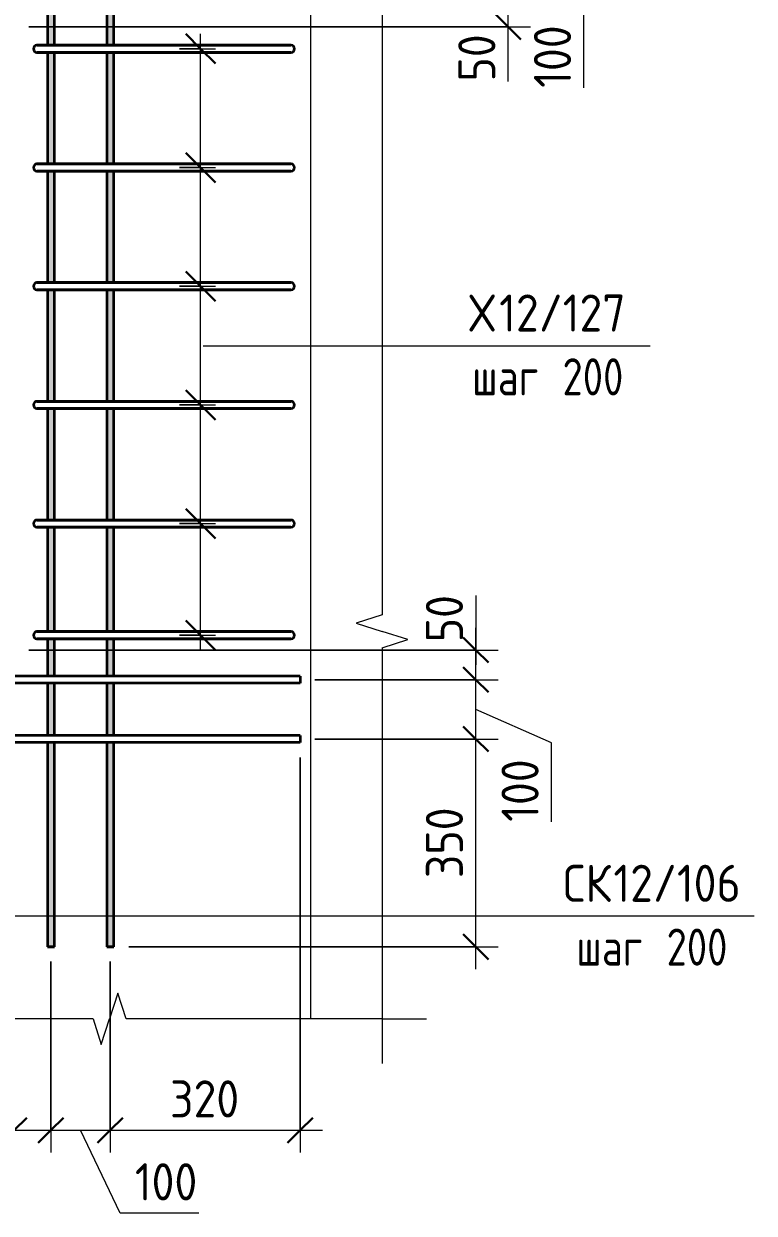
# Model space of a CAD drawing. Header units: millimetres. Extents: x -2461 to 50011, y -6221 to 38236.
# Drawn here: x 44341 to 45572, y 721 to 2725 of the extents above; entities that cross this region are included whole.
import ezdxf

# ---------------------------------------------------------------- set-up
doc = ezdxf.new("R2010")
doc.units = ezdxf.units.MM
for name, color, linetype, lineweight in [('AA_Dim', 7, 'Continuous', 9), ('AA_Dim-25', 7, 'Continuous', 9), ('AA_Oformlenie', 7, 'Continuous', 9), ('AA_Vinoska', 7, 'Continuous', 9), ('AF_Stena_Опалубка', 253, 'Continuous', 18), ('KR_Armatura_Tonkie', 7, 'Continuous', 20)]:
    doc.layers.add(name, color=color, linetype=linetype, lineweight=lineweight)
doc.styles.add('ISOCPEUR_10', font='isocpeur.ttf', dxfattribs={"width": 0.9, "height": 62.5})
doc.styles.add('ISOCPEUR_12', font='isocpeur.ttf', dxfattribs={"width": 0.8, "height": 62.5})
doc.dimstyles.new('00_Точн_3_знака__прозр__2', dxfattribs={"dimscale": 304.8, "dimtxt": 62.248823, "dimasz": 0.139436, "dimexe": 0.123031, "dimexo": 0.082021, "dimgap": 0.008202, "dimtad": 1, "dimdec": 3, "dimrnd": 0.001, "dimdsep": 46, "dimtxsty": 'ISOCPEUR_10', "dimblk1": 'OBLIQUE', "dimblk2": 'OBLIQUE', "dimsah": 1, "dimcen": 0.09, "dimdle": 0.123031, "dimazin": 0, "dimtfac": 1, "dimtdec": 4, "dimtix": 1, "dimtmove": 1, "dimatfit": 3, "dimfxl": 1, "dimtvp": 1, "dimtolj": 1, "dimtzin": 0, "dimlwd": 18, "dimlwe": 18, "dimarcsym": 2})
doc.dimstyles.new('00_Точн_3_знака__прозр__3', dxfattribs={"dimscale": 304.8, "dimtxt": 62.248823, "dimasz": 0.139436, "dimexe": 0.123031, "dimexo": 0.082021, "dimgap": 0.008202, "dimtad": 1, "dimdec": 3, "dimrnd": 0.001, "dimdsep": 46, "dimtxsty": 'ISOCPEUR_10', "dimblk1": 'OBLIQUE', "dimblk2": 'OBLIQUE', "dimsah": 1, "dimcen": 0.09, "dimdle": 0.123031, "dimazin": 0, "dimtfac": 1, "dimtdec": 4, "dimtix": 1, "dimtmove": 0, "dimatfit": 3, "dimfxl": 1, "dimtvp": 1, "dimtolj": 1, "dimtzin": 0, "dimlwd": 18, "dimlwe": 18, "dimarcsym": 2})
doc.dimstyles.new('05_Округл_5мм__прозр__2', dxfattribs={"dimscale": 304.8, "dimtxt": 62.248823, "dimasz": 0.139436, "dimexe": 0.123031, "dimexo": 0.082021, "dimgap": 0.008202, "dimtad": 1, "dimdec": 0, "dimrnd": 5, "dimdsep": 46, "dimtxsty": 'ISOCPEUR_10', "dimblk1": 'OBLIQUE', "dimblk2": 'OBLIQUE', "dimsah": 1, "dimcen": 0.09, "dimdle": 0.123031, "dimazin": 0, "dimtfac": 1, "dimtdec": 4, "dimtix": 1, "dimtmove": 1, "dimatfit": 3, "dimfxl": 1, "dimtvp": 1, "dimtolj": 1, "dimtzin": 0, "dimlwd": 18, "dimlwe": 18, "dimarcsym": 2})
doc.dimstyles.new('05_Округл_5мм__прозр__3', dxfattribs={"dimscale": 304.8, "dimtxt": 62.248823, "dimasz": 0.139436, "dimexe": 0.123031, "dimexo": 0.082021, "dimgap": 0.008202, "dimtad": 1, "dimdec": 0, "dimrnd": 5, "dimdsep": 46, "dimtxsty": 'ISOCPEUR_10', "dimblk1": 'OBLIQUE', "dimblk2": 'OBLIQUE', "dimsah": 1, "dimcen": 0.09, "dimdle": 0.123031, "dimazin": 0, "dimtfac": 1, "dimtdec": 4, "dimtix": 1, "dimtmove": 0, "dimatfit": 3, "dimfxl": 1, "dimtvp": 1, "dimtolj": 1, "dimtzin": 0, "dimlwd": 18, "dimlwe": 18, "dimarcsym": 2})
doc.dimstyles.new('10_Раскладка_арматуры_с_засечками', dxfattribs={"dimscale": 304.8, "dimtxt": 0.18, "dimasz": 0.164042, "dimexe": 0.082021, "dimexo": 0, "dimgap": 0, "dimtad": 1, "dimdec": 3, "dimrnd": 0.001, "dimdsep": 46, "dimtxsty": 'ISOCPEUR_10', "dimblk1": 'OBLIQUE', "dimblk2": 'OBLIQUE', "dimsah": 1, "dimcen": 0.09, "dimdle": 0.082021, "dimazin": 0, "dimtfac": 1, "dimtdec": 4, "dimtix": 1, "dimtmove": 0, "dimatfit": 3, "dimfxl": 1, "dimtvp": 1, "dimtolj": 1, "dimtzin": 0, "dimlwd": 18, "dimlwe": 18, "dimarcsym": 2})

# ---------------------------------------------------------------- blocks, each defined once
blk = doc.blocks.new('350_Стержень верт с удлинением концов _НесАрм_РабПлоск_ - 350_Стержень верт с удлинением концов _НесАрм_РабПлоск_-4140946-Схема обрамления отверстия 500х1050 _h_')
at = {"layer": 'KR_Armatura_Tonkie', "lineweight": 35}
for p, q in [((-2284.8, 2764), (-2284.8, 2689)), ((-2272.8, 2689), (-2272.8, 2764)), ((-2284.8, 2677), (-2284.8, 2489)), ((-2272.8, 2489), (-2272.8, 2677)), ((-2284.8, 2477), (-2284.8, 2289)), ((-2272.8, 2289), (-2272.8, 2477)), ((-2284.8, 2277), (-2284.8, 2089)), ((-2272.8, 2089), (-2272.8, 2277)), ((-2284.8, 2077), (-2284.8, 1889)), ((-2272.8, 1889), (-2272.8, 2077)), ((-2284.8, 1877), (-2284.8, 1701)), ((-2272.8, 1701), (-2272.8, 1877)), ((-2284.8, 1689), (-2284.8, 1626.1)), ((-2272.8, 1626.1), (-2272.8, 1689)), ((-2284.8, 1614), (-2284.8, 1526)), ((-2272.8, 1526), (-2272.8, 1614)), ((-2284.8, 1514), (-2284.8, 1170)), ((-2272.8, 1170), (-2272.8, 1514)), ((-2273, 1170), (-2284.6, 1170)), ((-2284.6, 1170), (-2273, 1170))]:
    blk.add_line(p, q, dxfattribs=at)
blk = doc.blocks.new('350_Стержень верт с удлинением концов _НесАрм_РабПлоск_ - 350_Стержень верт с удлинением концов _НесАрм_РабПлоск_-V20-Схема обрамления отверстия 500х1050 _h_')
at = {"layer": 'KR_Armatura_Tonkie', "lineweight": 35}
h = blk.add_hatch(color=256, dxfattribs=at)
h.paths.add_polyline_path([(-2278.8, 1170), (-2272.8, 1170), (-2273, 1514), (-2284.8, 1514), (-2284.6, 1170), (-2280.4, 1170)])
h.paths.add_polyline_path([(-2283.2, 1526), (-2272.8, 1526), (-2273, 1614), (-2284.8, 1614), (-2284.6, 1526), (-2284, 1526)])
h.paths.add_polyline_path([(-2283.1, 1626), (-2272.8, 1626.1), (-2273, 1689), (-2284.8, 1689), (-2284.6, 1626), (-2283.2, 1626)])
h.paths.add_polyline_path([(-2273.2, 1701), (-2272.8, 1701), (-2273, 1877), (-2284.8, 1877), (-2284.6, 1701), (-2273.6, 1701)])
h.paths.add_polyline_path([(-2272.9, 1889), (-2272.8, 1889), (-2273, 2077), (-2284.8, 2077), (-2284.6, 1889), (-2273, 1889)])
h.paths.add_polyline_path([(-2273.3, 2089), (-2272.8, 2089), (-2273, 2277), (-2284.8, 2277), (-2284.6, 2089), (-2273.6, 2089)])
h.paths.add_polyline_path([(-2273.3, 2289), (-2272.8, 2289), (-2273, 2477), (-2284.8, 2477), (-2284.6, 2289), (-2273.6, 2289)])
h.paths.add_polyline_path([(-2275.8, 2489), (-2272.8, 2489), (-2273, 2677), (-2284.8, 2677), (-2284.6, 2489), (-2276.6, 2489)])
h.paths.add_polyline_path([(-2275.8, 2689), (-2272.8, 2689), (-2273, 2764), (-2284.8, 2764), (-2284.6, 2689), (-2276.8, 2689)])
h.paths.add_polyline_path([(-2283.1, 2776), (-2272.8, 2776), (-2273, 2864), (-2284.8, 2864), (-2284.6, 2776), (-2283.7, 2776)])
h.paths.add_polyline_path([(-2278.8, 2876), (-2272.8, 2876), (-2273, 3540), (-2284.8, 3540), (-2284.6, 2876), (-2279.9, 2876)])
for p, q in [((-2284.8, 2764), (-2284.8, 2689)), ((-2272.8, 2689), (-2272.8, 2764)), ((-2284.8, 2677), (-2284.8, 2489)), ((-2272.8, 2489), (-2272.8, 2677)), ((-2284.8, 2477), (-2284.8, 2289)), ((-2272.8, 2289), (-2272.8, 2477)), ((-2284.8, 2277), (-2284.8, 2089)), ((-2272.8, 2089), (-2272.8, 2277)), ((-2284.8, 2077), (-2284.8, 1889)), ((-2272.8, 1889), (-2272.8, 2077)), ((-2284.8, 1877), (-2284.8, 1701)), ((-2272.8, 1701), (-2272.8, 1877)), ((-2284.8, 1689), (-2284.8, 1626.1)), ((-2272.8, 1626.1), (-2272.8, 1689)), ((-2284.8, 1614), (-2284.8, 1526)), ((-2272.8, 1526), (-2272.8, 1614)), ((-2284.8, 1514), (-2284.8, 1170)), ((-2272.8, 1170), (-2272.8, 1514)), ((-2272.8, 1170), (-2284.8, 1170)), ((-2284.6, 1170), (-2273, 1170))]:
    blk.add_line(p, q, dxfattribs=at)
blk = doc.blocks.new('350_Стержень верт с удлинением концов _НесАрм_РабПлоск_ - 350_Стержень верт с удлинением концов _НесАрм_РабПлоск_-V21-Схема обрамления отверстия 500х1050 _h_')
at = {"layer": 'KR_Armatura_Tonkie', "lineweight": 35}
h = blk.add_hatch(color=256, dxfattribs=at)
h.paths.add_polyline_path([(-2178.8, 1170), (-2172.8, 1170), (-2173, 1514), (-2184.8, 1514), (-2184.6, 1170), (-2180.4, 1170)])
h.paths.add_polyline_path([(-2183.2, 1526), (-2172.8, 1526), (-2173, 1614), (-2184.8, 1614), (-2184.6, 1526), (-2184, 1526)])
h.paths.add_polyline_path([(-2183.2, 1626), (-2172.8, 1626.1), (-2173, 1689), (-2184.8, 1689), (-2184.6, 1626), (-2184, 1626)])
h.paths.add_polyline_path([(-2183.3, 1701), (-2172.8, 1701), (-2173, 1877), (-2184.8, 1877), (-2184.6, 1701), (-2184, 1701)])
h.paths.add_polyline_path([(-2183.1, 1889), (-2172.8, 1889), (-2173, 2077), (-2184.8, 2077), (-2184.6, 1889), (-2183.4, 1889)])
h.paths.add_polyline_path([(-2181.8, 2089), (-2172.8, 2089), (-2173, 2277), (-2184.8, 2277), (-2184.6, 2089), (-2182.3, 2089)])
h.paths.add_polyline_path([(-2178.8, 2289), (-2172.8, 2289), (-2173, 2477), (-2184.8, 2477), (-2184.6, 2289), (-2179.6, 2289)])
h.paths.add_polyline_path([(-2183.6, 2489), (-2172.8, 2489), (-2173, 2677), (-2184.8, 2677), (-2184.6, 2489), (-2184, 2489)])
h.paths.add_polyline_path([(-2183.7, 2689), (-2172.8, 2689), (-2173, 2764), (-2184.8, 2764), (-2184.6, 2689), (-2184, 2689)])
h.paths.add_polyline_path([(-2183.7, 2776), (-2172.8, 2776), (-2173, 2864), (-2184.8, 2864), (-2184.6, 2776), (-2184, 2776)])
h.paths.add_polyline_path([(-2178.8, 2876), (-2172.8, 2876), (-2173, 3540), (-2184.8, 3540), (-2184.6, 2876), (-2179.9, 2876)])
for p, q in [((-2184.8, 2764), (-2184.8, 2689)), ((-2172.8, 2689), (-2172.8, 2764)), ((-2184.8, 2677), (-2184.8, 2489)), ((-2172.8, 2489), (-2172.8, 2677)), ((-2184.8, 2477), (-2184.8, 2289)), ((-2172.8, 2289), (-2172.8, 2477)), ((-2184.8, 2277), (-2184.8, 2089)), ((-2172.8, 2089), (-2172.8, 2277)), ((-2184.8, 2077), (-2184.8, 1889)), ((-2172.8, 1889), (-2172.8, 2077)), ((-2184.8, 1877), (-2184.8, 1701)), ((-2172.8, 1701), (-2172.8, 1877)), ((-2184.8, 1689), (-2184.8, 1626.1)), ((-2172.8, 1626.1), (-2172.8, 1689)), ((-2184.8, 1614), (-2184.8, 1526)), ((-2172.8, 1526), (-2172.8, 1614)), ((-2184.8, 1514), (-2184.8, 1170)), ((-2172.8, 1170), (-2172.8, 1514)), ((-2172.8, 1170), (-2184.8, 1170)), ((-2184.6, 1170), (-2173, 1170))]:
    blk.add_line(p, q, dxfattribs=at)
blk = doc.blocks.new('011_Прямоугольник обрыва _ЭлУзла_ - 011_Прямоугольник обрыва _ЭлУзла_-4141986-Схема обрамления отверстия 500х1050 _h_')
at = {"layer": 'AA_Oformlenie'}
for p, q in [((-1720.8, 2979.6), (-1720.8, 1729.4)), ((-1720.8, 1673.8), (-1720.8, 1048.4)), ((-2207.7, 1048.4), (-3070.9, 1048.4)), ((-1720.8, 1048.4), (-2152.1, 1048.4))]:
    blk.add_line(p, q, dxfattribs=at)
blk = doc.blocks.new('042_М_Арматуры - Диам длина поз _ Комментарий-3662934-Схема обрамления отверстия 500х1050 _h_')
at = {"layer": 'AA_Vinoska'}
blk.add_line((-1443.5, 1221.9), (-1093.5, 1221.9), dxfattribs=at)
blk = doc.blocks.new('DIMBLOCK128-Схема обрамления отверстия 500х1050 _h_')
at = {"layer": 'AA_Dim-25', "lineweight": 30}
for p, q in [((45102.5, 1520), (45081.2, 1541.3)), ((45102.5, 1520), (45123.7, 1498.8)), ((45102.5, 1170), (45081.2, 1191.2)), ((45102.5, 1170), (45123.7, 1148.8))]:
    blk.add_line(p, q, dxfattribs=at)
at = {"layer": 'AA_Dim-25', "lineweight": 18}
for p, q in [((44831.4, 1520), (45140, 1520)), ((45102.5, 1520), (44831.4, 1520)), ((45102.5, 1132.5), (45102.5, 1520)), ((44517.4, 1170), (45140, 1170)), ((45102.5, 1170), (44517.4, 1170))]:
    blk.add_line(p, q, dxfattribs=at)
at = {"layer": 'AA_Dim-25', "color": 0, "lineweight": 18, "insert": (45018.3, 1285.7), "char_height": 62.5, "width": 142.215, "attachment_point": 1, "rotation": 90, "line_spacing_factor": 1.149209, "style": 'ISOCPEUR_10'}
blk.add_mtext('350', dxfattribs=at)
blk = doc.blocks.new('_Oblique')
at = {"color": 0, "linetype": 'ByBlock', "lineweight": -2}
blk.add_line((-0.5, -0.5), (0.5, 0.5), dxfattribs=at)
blk = doc.blocks.new('DIMBLOCK129-Схема обрамления отверстия 500х1050 _h_')
at = {"layer": 'AA_Dim-25', "lineweight": 30}
for p, q in [((45102.5, 1620), (45081.2, 1641.3)), ((45102.5, 1620), (45123.7, 1598.8)), ((45102.5, 1520), (45081.2, 1541.3)), ((45102.5, 1520), (45123.7, 1498.8))]:
    blk.add_line(p, q, dxfattribs=at)
at = {"layer": 'AA_Dim-25', "lineweight": 18}
for p, q in [((44831.4, 1620), (45140, 1620)), ((45102.5, 1620), (44831.4, 1620)), ((45102.5, 1520), (45102.5, 1620)), ((45230, 1513.4), (45102.5, 1570)), ((44831.4, 1520), (45140, 1520)), ((45102.5, 1520), (44831.4, 1520)), ((45230, 1380.6), (45230, 1513.4))]:
    blk.add_line(p, q, dxfattribs=at)
at = {"layer": 'AA_Dim-25', "color": 0, "lineweight": 18, "insert": (45145.8, 1380.6), "char_height": 62.5, "width": 129.286, "attachment_point": 1, "rotation": 90, "line_spacing_factor": 1.149209, "style": 'ISOCPEUR_10'}
blk.add_mtext('100', dxfattribs=at)
blk = doc.blocks.new('DIMBLOCK130-Схема обрамления отверстия 500х1050 _h_')
at = {"layer": 'AA_Dim-25', "lineweight": 18}
for p, q in [((45102.5, 1762.1), (45102.5, 1658.1)), ((45102.5, 1620), (45102.5, 1707.5)), ((44349.4, 1670), (45140, 1670)), ((45102.5, 1670), (44349.4, 1670)), ((45102.5, 1658.1), (45102.5, 1645)), ((44831.4, 1620), (45140, 1620)), ((45102.5, 1620), (44831.4, 1620))]:
    blk.add_line(p, q, dxfattribs=at)
at = {"layer": 'AA_Dim-25', "lineweight": 30}
for p, q in [((45102.5, 1670), (45081.2, 1691.2)), ((45102.5, 1670), (45123.7, 1648.8)), ((45102.5, 1620), (45081.2, 1641.3)), ((45102.5, 1620), (45123.7, 1598.8))]:
    blk.add_line(p, q, dxfattribs=at)
at = {"layer": 'AA_Dim-25', "color": 0, "lineweight": 18, "insert": (45018.3, 1683.1), "char_height": 62.5, "width": 94.81, "attachment_point": 1, "rotation": 90, "line_spacing_factor": 1.149209, "style": 'ISOCPEUR_10'}
blk.add_mtext('50', dxfattribs=at)
blk = doc.blocks.new('DIMBLOCK131-Схема обрамления отверстия 500х1050 _h_')
at = {"layer": 'AA_Dim-25', "lineweight": 30}
for p, q in [((45157, 2770), (45135.8, 2791.3)), ((45157, 2770), (45178.3, 2748.8)), ((45157, 2720), (45135.8, 2741.3)), ((45157, 2720), (45178.3, 2698.8))]:
    blk.add_line(p, q, dxfattribs=at)
at = {"layer": 'AA_Dim-25', "lineweight": 18}
for p, q in [((44831.4, 2770), (45194.5, 2770)), ((45157, 2770), (44831.4, 2770)), ((45157, 2682.5), (45157, 2770)), ((45157, 2731.9), (45157, 2745)), ((45157, 2627.9), (45157, 2731.9)), ((44349.4, 2720), (45194.5, 2720)), ((45157, 2720), (44349.4, 2720))]:
    blk.add_line(p, q, dxfattribs=at)
at = {"layer": 'AA_Dim-25', "color": 0, "lineweight": 18, "insert": (45072.9, 2627.9), "char_height": 62.5, "width": 94.81, "attachment_point": 1, "rotation": 90, "line_spacing_factor": 1.149209, "style": 'ISOCPEUR_10'}
blk.add_mtext('50', dxfattribs=at)
blk = doc.blocks.new('DIMBLOCK132-Схема обрамления отверстия 500х1050 _h_')
at = {"layer": 'AA_Dim-25', "lineweight": 30}
for p, q in [((45157, 2870), (45135.8, 2891.3)), ((45157, 2870), (45178.3, 2848.8)), ((45157, 2770), (45135.8, 2791.3)), ((45157, 2770), (45178.3, 2748.8))]:
    blk.add_line(p, q, dxfattribs=at)
at = {"layer": 'AA_Dim-25', "lineweight": 18}
for p, q in [((44831.4, 2870), (45194.5, 2870)), ((45157, 2870), (44831.4, 2870)), ((45157, 2770), (45157, 2870)), ((45284.5, 2750), (45157, 2820)), ((44831.4, 2770), (45194.5, 2770)), ((45157, 2770), (44831.4, 2770)), ((45284.5, 2617.3), (45284.5, 2750))]:
    blk.add_line(p, q, dxfattribs=at)
at = {"layer": 'AA_Dim-25', "color": 0, "lineweight": 18, "insert": (45200.4, 2617.3), "char_height": 62.5, "width": 129.286, "attachment_point": 1, "rotation": 90, "line_spacing_factor": 1.149209, "style": 'ISOCPEUR_10'}
blk.add_mtext('100', dxfattribs=at)
blk = doc.blocks.new('DIMBLOCK139-Схема обрамления отверстия 500х1050 _h_')
at = {"layer": 'AA_Dim-25', "lineweight": 18}
for p, q in [((44324.4, 1645), (44324.4, 823.3)), ((44324.4, 860.8), (44324.4, 1645)), ((44386.4, 1145), (44386.4, 823.3)), ((44386.4, 860.8), (44386.4, 1145)), ((44232.3, 860.8), (44336.3, 860.8)), ((44286.9, 860.8), (44386.4, 860.8)), ((44336.3, 860.8), (44355.4, 860.8))]:
    blk.add_line(p, q, dxfattribs=at)
at = {"layer": 'AA_Dim-25', "lineweight": 30}
for p, q in [((44324.4, 860.8), (44345.6, 882)), ((44386.4, 860.8), (44407.6, 882)), ((44324.4, 860.8), (44303.1, 839.5)), ((44386.4, 860.8), (44365.1, 839.5))]:
    blk.add_line(p, q, dxfattribs=at)
at = {"layer": 'AA_Dim-25', "color": 0, "lineweight": 18, "insert": (44232.3, 944.9), "char_height": 62.5, "width": 94.81, "attachment_point": 1, "line_spacing_factor": 1.149209, "style": 'ISOCPEUR_10'}
blk.add_mtext('60', dxfattribs=at)
blk = doc.blocks.new('DIMBLOCK140-Схема обрамления отверстия 500х1050 _h_')
at = {"layer": 'AA_Dim-25', "lineweight": 18}
for p, q in [((44386.4, 1145), (44386.4, 823.3)), ((44386.4, 860.8), (44386.4, 1145)), ((44486.4, 1145), (44486.4, 823.3)), ((44486.4, 860.8), (44486.4, 1145)), ((44386.4, 860.8), (44486.4, 860.8)), ((44502.8, 721.1), (44436.4, 860.8)), ((44635.6, 721.1), (44502.8, 721.1))]:
    blk.add_line(p, q, dxfattribs=at)
at = {"layer": 'AA_Dim-25', "lineweight": 30}
for p, q in [((44386.4, 860.8), (44407.6, 882)), ((44486.4, 860.8), (44507.6, 882)), ((44386.4, 860.8), (44365.1, 839.5)), ((44486.4, 860.8), (44465.1, 839.5))]:
    blk.add_line(p, q, dxfattribs=at)
at = {"layer": 'AA_Dim-25', "color": 0, "lineweight": 18, "insert": (44527.8, 805.2), "char_height": 62.5, "width": 129.286, "attachment_point": 1, "line_spacing_factor": 1.149209, "style": 'ISOCPEUR_10'}
blk.add_mtext('100', dxfattribs=at)
blk = doc.blocks.new('DIMBLOCK141-Схема обрамления отверстия 500х1050 _h_')
at = {"layer": 'AA_Dim-25', "lineweight": 18}
for p, q in [((44806.4, 1489), (44806.4, 823.3)), ((44806.4, 860.8), (44806.4, 1489)), ((44486.4, 1145), (44486.4, 823.3)), ((44486.4, 860.8), (44486.4, 1145)), ((44486.4, 860.8), (44843.9, 860.8))]:
    blk.add_line(p, q, dxfattribs=at)
at = {"layer": 'AA_Dim-25', "lineweight": 30}
for p, q in [((44486.4, 860.8), (44507.6, 882)), ((44806.4, 860.8), (44827.6, 882)), ((44486.4, 860.8), (44465.1, 839.5)), ((44806.4, 860.8), (44785.1, 839.5))]:
    blk.add_line(p, q, dxfattribs=at)
at = {"layer": 'AA_Dim-25', "color": 0, "lineweight": 18, "insert": (44587.1, 944.9), "char_height": 62.5, "width": 142.215, "attachment_point": 1, "line_spacing_factor": 1.149209, "style": 'ISOCPEUR_10'}
blk.add_mtext('320', dxfattribs=at)
blk = doc.blocks.new('DIMBLOCK142-Схема обрамления отверстия 500х1050 _h_')
at = {"layer": 'AA_Dim-25', "lineweight": 30}
for p, q in [((44638.5, 1883), (44613.5, 1908)), ((44638.5, 1883), (44663.5, 1858)), ((44638.5, 1695), (44613.5, 1720)), ((44638.5, 1695), (44663.5, 1670))]:
    blk.add_line(p, q, dxfattribs=at)
at = {"layer": 'AA_Dim-25', "lineweight": 18}
for p, q in [((44603.2, 1883), (44663.5, 1883)), ((44638.5, 1883), (44603.2, 1883)), ((44638.5, 1670), (44638.5, 1883)), ((44603.2, 1695), (44663.5, 1695)), ((44638.5, 1695), (44603.2, 1695))]:
    blk.add_line(p, q, dxfattribs=at)
blk = doc.blocks.new('DIMBLOCK143-Схема обрамления отверстия 500х1050 _h_')
at = {"layer": 'AA_Dim-25', "lineweight": 30}
for p, q in [((44638.5, 2083), (44613.5, 2108)), ((44638.5, 2083), (44663.5, 2058)), ((44638.5, 1883), (44613.5, 1908)), ((44638.5, 1883), (44663.5, 1858))]:
    blk.add_line(p, q, dxfattribs=at)
at = {"layer": 'AA_Dim-25', "lineweight": 18}
for p, q in [((44603.2, 2083), (44663.5, 2083)), ((44638.5, 2083), (44603.2, 2083)), ((44638.5, 1883), (44638.5, 2083)), ((44603.2, 1883), (44663.5, 1883)), ((44638.5, 1883), (44603.2, 1883))]:
    blk.add_line(p, q, dxfattribs=at)
blk = doc.blocks.new('DIMBLOCK144-Схема обрамления отверстия 500х1050 _h_')
at = {"layer": 'AA_Dim-25', "lineweight": 30}
for p, q in [((44638.5, 2283), (44613.5, 2308)), ((44638.5, 2283), (44663.5, 2258)), ((44638.5, 2083), (44613.5, 2108)), ((44638.5, 2083), (44663.5, 2058))]:
    blk.add_line(p, q, dxfattribs=at)
at = {"layer": 'AA_Dim-25', "lineweight": 18}
for p, q in [((44603.2, 2283), (44663.5, 2283)), ((44638.5, 2283), (44603.2, 2283)), ((44638.5, 2083), (44638.5, 2283)), ((44603.2, 2083), (44663.5, 2083)), ((44638.5, 2083), (44603.2, 2083))]:
    blk.add_line(p, q, dxfattribs=at)
blk = doc.blocks.new('DIMBLOCK145-Схема обрамления отверстия 500х1050 _h_')
at = {"layer": 'AA_Dim-25', "lineweight": 30}
for p, q in [((44638.5, 2483), (44613.5, 2508)), ((44638.5, 2483), (44663.5, 2458)), ((44638.5, 2283), (44613.5, 2308)), ((44638.5, 2283), (44663.5, 2258))]:
    blk.add_line(p, q, dxfattribs=at)
at = {"layer": 'AA_Dim-25', "lineweight": 18}
for p, q in [((44603.2, 2483), (44663.5, 2483)), ((44638.5, 2483), (44603.2, 2483)), ((44638.5, 2283), (44638.5, 2483)), ((44603.2, 2283), (44663.5, 2283)), ((44638.5, 2283), (44603.2, 2283))]:
    blk.add_line(p, q, dxfattribs=at)
blk = doc.blocks.new('DIMBLOCK146-Схема обрамления отверстия 500х1050 _h_')
at = {"layer": 'AA_Dim-25', "lineweight": 30}
for p, q in [((44638.5, 2683), (44613.5, 2708)), ((44638.5, 2683), (44663.5, 2658)), ((44638.5, 2483), (44613.5, 2508)), ((44638.5, 2483), (44663.5, 2458))]:
    blk.add_line(p, q, dxfattribs=at)
at = {"layer": 'AA_Dim-25', "lineweight": 18}
for p, q in [((44638.5, 2483), (44638.5, 2708)), ((44603.2, 2683), (44663.5, 2683)), ((44638.5, 2683), (44603.2, 2683)), ((44603.2, 2483), (44663.5, 2483)), ((44638.5, 2483), (44603.2, 2483))]:
    blk.add_line(p, q, dxfattribs=at)

msp = doc.modelspace()

# ---------------------------------------------------------------- linework, layer by layer
at = {"layer": 'AA_Vinoska'}
for p, q in [((44642.7113, 2182.7202), (45046.1847, 2182.7202)), ((44944.3537, 1729.4362), (44901.0286, 1715.359)), ((44901.0286, 1715.359), (44944.3537, 1701.2818)), ((44987.655, 1687.5318), (44944.3537, 1701.2818)), ((44944.3537, 1673.7818), (44987.655, 1687.5318)), ((44280.4864, 1221.861), (45221.6282, 1221.861)), ((44499.0048, 1091.7009), (44484.9276, 1048.3758)), ((44513.0819, 1048.3758), (44499.0048, 1091.7009)), ((44457.4276, 1048.3758), (44471.1776, 1005.0745)), ((44471.1776, 1005.0745), (44484.9276, 1048.3758)), ((44944.3537, 1048.3758), (45019.3537, 1048.3758)), ((44944.3537, 1048.3758), (44944.3537, 973.3758))]:
    msp.add_line(p, q, dxfattribs=at)
at = {"layer": 'AF_Stena_Опалубка', "lineweight": 20}
msp.add_line((44824.3537, 1048.3758), (44824.3537, 2920), dxfattribs=at)
at = {"layer": 'KR_Armatura_Tonkie', "lineweight": 35}
for p, q in [((44398.8937, 2689), (44362.8937, 2689)), ((44362.8937, 2689), (44398.8937, 2689)), ((44754.8937, 2689), (44398.8937, 2689)), ((44398.8937, 2689), (44754.8937, 2689)), ((44692.2723, 2689), (44729.4379, 2689)), ((44729.4379, 2689), (44790.8937, 2689)), ((44780.3496, 2689), (44743.184, 2689)), ((44790.8937, 2689), (44754.8937, 2689)), ((44754.8937, 2689), (44780.3496, 2689)), ((44780.3496, 2689), (44780.3496, 2689)), ((44398.8937, 2677), (44362.8937, 2677)), ((44362.8937, 2677), (44398.8937, 2677)), ((44754.8937, 2677), (44398.8937, 2677)), ((44398.8937, 2677), (44754.8937, 2677)), ((44692.2723, 2677), (44729.4379, 2677)), ((44729.4379, 2677), (44790.8937, 2677)), ((44780.3496, 2677), (44743.184, 2677)), ((44790.8937, 2677), (44754.8937, 2677)), ((44754.8937, 2677), (44790.8937, 2677)), ((44790.8937, 2677), (44780.3496, 2677)), ((44398.8937, 2489), (44362.8937, 2489)), ((44362.8937, 2489), (44398.8937, 2489)), ((44754.8937, 2489), (44398.8937, 2489)), ((44398.8937, 2489), (44754.8937, 2489)), ((44692.2723, 2489), (44729.4379, 2489)), ((44729.4379, 2489), (44790.8937, 2489)), ((44780.3496, 2489), (44743.184, 2489)), ((44790.8937, 2489), (44754.8937, 2489)), ((44754.8937, 2489), (44780.3496, 2489)), ((44780.3496, 2489), (44780.3496, 2489)), ((44398.8937, 2477), (44362.8937, 2477)), ((44362.8937, 2477), (44398.8937, 2477)), ((44754.8937, 2477), (44398.8937, 2477)), ((44398.8937, 2477), (44754.8937, 2477)), ((44692.2723, 2477), (44729.4379, 2477)), ((44729.4379, 2477), (44790.8937, 2477)), ((44780.3496, 2477), (44743.184, 2477)), ((44790.8937, 2477), (44754.8937, 2477)), ((44754.8937, 2477), (44790.8937, 2477)), ((44790.8937, 2477), (44780.3496, 2477)), ((44398.8937, 2289), (44362.8937, 2289)), ((44362.8937, 2289), (44398.8937, 2289)), ((44754.8937, 2289), (44398.8937, 2289)), ((44398.8937, 2289), (44754.8937, 2289)), ((44692.2723, 2289), (44729.4379, 2289)), ((44729.4379, 2289), (44790.8937, 2289)), ((44780.3496, 2289), (44743.184, 2289)), ((44790.8937, 2289), (44754.8937, 2289)), ((44754.8937, 2289), (44780.3496, 2289)), ((44780.3496, 2289), (44780.3496, 2289)), ((44398.8937, 2277), (44362.8937, 2277)), ((44362.8937, 2277), (44398.8937, 2277)), ((44754.8937, 2277), (44398.8937, 2277)), ((44398.8937, 2277), (44754.8937, 2277)), ((44692.2723, 2277), (44729.4379, 2277)), ((44729.4379, 2277), (44790.8937, 2277)), ((44780.3496, 2277), (44743.184, 2277)), ((44790.8937, 2277), (44754.8937, 2277)), ((44754.8937, 2277), (44790.8937, 2277)), ((44790.8937, 2277), (44780.3496, 2277)), ((44398.8937, 2089), (44362.8937, 2089)), ((44362.8937, 2089), (44398.8937, 2089)), ((44754.8937, 2089), (44398.8937, 2089)), ((44398.8937, 2089), (44754.8937, 2089)), ((44692.2723, 2089), (44729.4379, 2089)), ((44729.4379, 2089), (44790.8937, 2089)), ((44780.3496, 2089), (44743.184, 2089)), ((44790.8937, 2089), (44754.8937, 2089)), ((44754.8937, 2089), (44780.3496, 2089)), ((44780.3496, 2089), (44780.3496, 2089)), ((44398.8937, 2077), (44362.8937, 2077)), ((44362.8937, 2077), (44398.8937, 2077)), ((44754.8937, 2077), (44398.8937, 2077)), ((44398.8937, 2077), (44754.8937, 2077)), ((44692.2723, 2077), (44729.4379, 2077)), ((44729.4379, 2077), (44790.8937, 2077)), ((44780.3496, 2077), (44743.184, 2077)), ((44790.8937, 2077), (44754.8937, 2077)), ((44754.8937, 2077), (44790.8937, 2077)), ((44790.8937, 2077), (44780.3496, 2077)), ((44398.8937, 1889), (44362.8937, 1889)), ((44362.8937, 1889), (44398.8937, 1889)), ((44754.8937, 1889), (44398.8937, 1889)), ((44398.8937, 1889), (44754.8937, 1889)), ((44692.2723, 1889), (44729.4379, 1889)), ((44729.4379, 1889), (44790.8937, 1889)), ((44780.3496, 1889), (44743.184, 1889)), ((44790.8937, 1889), (44754.8937, 1889)), ((44754.8937, 1889), (44780.3496, 1889)), ((44780.3496, 1889), (44780.3496, 1889)), ((44398.8937, 1877), (44362.8937, 1877)), ((44362.8937, 1877), (44398.8937, 1877)), ((44754.8937, 1877), (44398.8937, 1877)), ((44398.8937, 1877), (44754.8937, 1877)), ((44692.2723, 1877), (44729.4379, 1877)), ((44729.4379, 1877), (44790.8937, 1877)), ((44780.3496, 1877), (44743.184, 1877)), ((44790.8937, 1877), (44754.8937, 1877)), ((44754.8937, 1877), (44790.8937, 1877)), ((44790.8937, 1877), (44780.3496, 1877)), ((44398.8937, 1701), (44362.8937, 1701)), ((44362.8937, 1701), (44398.8937, 1701)), ((44398.8937, 1689), (44362.8937, 1689)), ((44362.8937, 1689), (44398.8937, 1689)), ((44754.8937, 1701), (44398.8937, 1701)), ((44398.8937, 1701), (44754.8937, 1701)), ((44754.8937, 1689), (44398.8937, 1689)), ((44398.8937, 1689), (44754.8937, 1689)), ((44692.2723, 1701), (44729.4379, 1701)), ((44692.2723, 1689), (44729.4379, 1689)), ((44729.4379, 1701), (44790.8937, 1701)), ((44729.4379, 1689), (44790.8937, 1689)), ((44780.3496, 1701), (44743.184, 1701)), ((44780.3496, 1689), (44743.184, 1689)), ((44790.8937, 1701), (44754.8937, 1701)), ((44754.8937, 1701), (44780.3496, 1701)), ((44790.8937, 1689), (44754.8937, 1689)), ((44754.8937, 1689), (44790.8937, 1689)), ((44780.3496, 1701), (44780.3496, 1701)), ((44790.8937, 1689), (44780.3496, 1689)), ((44806.3537, 1626), (43285.8537, 1626)), ((44806.3537, 1626), (43285.8537, 1626)), ((44806.3537, 1626), (44806.3537, 1614)), ((44806.3537, 1626), (44806.3537, 1614)), ((44806.3537, 1614), (43285.8537, 1614)), ((44806.3537, 1614), (43285.8537, 1614)), ((44806.3537, 1526), (43285.8537, 1526)), ((44806.3537, 1526), (43285.8537, 1526)), ((44806.3537, 1526), (44806.3537, 1514)), ((44806.3537, 1526), (44806.3537, 1514)), ((44806.3537, 1514), (43285.8537, 1514)), ((44806.3537, 1514), (43285.8537, 1514))]:
    msp.add_line(p, q, dxfattribs=at)
for centre, start, end in [((44362.8937, 2683), 90, 270), ((44362.8937, 2683), 90, 270), ((44790.8937, 2683), 270, 90), ((44790.8937, 2683), 270, 90), ((44790.8937, 2683), 270, 90), ((44362.8937, 2483), 90, 270), ((44362.8937, 2483), 90, 270), ((44790.8937, 2483), 270, 90), ((44790.8937, 2483), 270, 90), ((44790.8937, 2483), 270, 90), ((44362.8937, 2283), 90, 270), ((44362.8937, 2283), 90, 270), ((44790.8937, 2283), 270, 90), ((44790.8937, 2283), 270, 90), ((44790.8937, 2283), 270, 90), ((44362.8937, 2083), 90, 270), ((44362.8937, 2083), 90, 270), ((44790.8937, 2083), 270, 90), ((44790.8937, 2083), 270, 90), ((44790.8937, 2083), 270, 90), ((44362.8937, 1883), 90, 270), ((44362.8937, 1883), 90, 270), ((44790.8937, 1883), 270, 90), ((44790.8937, 1883), 270, 90), ((44790.8937, 1883), 270, 90), ((44362.8937, 1695), 90, 270), ((44362.8937, 1695), 90, 270), ((44790.8937, 1695), 270, 90), ((44790.8937, 1695), 270, 90), ((44790.8937, 1695), 270, 90)]:
    msp.add_arc(centre, 6, start, end, dxfattribs=at)

# ---------------------------------------------------------------- block references
at = {"layer": 'AA_Oformlenie'}
msp.add_blockref('011_Прямоугольник обрыва _ЭлУзла_ - 011_Прямоугольник обрыва _ЭлУзла_-4141986-Схема обрамления отверстия 500х1050 _h_', (46665.1768, 0), dxfattribs=at)
at = {"layer": 'AA_Vinoska'}
for p in [(46489.7332, 960.8592), (46665.1768, 0)]:
    msp.add_blockref('042_М_Арматуры - Диам длина поз _ Комментарий-3662934-Схема обрамления отверстия 500х1050 _h_', p, dxfattribs=at)
at = {"layer": 'KR_Armatura_Tonkie', "lineweight": 35}
for name, p in [('350_Стержень верт с удлинением концов _НесАрм_РабПлоск_ - 350_Стержень верт с удлинением концов _НесАрм_РабПлоск_-4140946-Схема обрамления отверстия 500х1050 _h_', (46665.1768, 0)), ('350_Стержень верт с удлинением концов _НесАрм_РабПлоск_ - 350_Стержень верт с удлинением концов _НесАрм_РабПлоск_-V20-Схема обрамления отверстия 500х1050 _h_', (46665.1768, 0)), ('350_Стержень верт с удлинением концов _НесАрм_РабПлоск_ - 350_Стержень верт с удлинением концов _НесАрм_РабПлоск_-4140946-Схема обрамления отверстия 500х1050 _h_', (46765.1768, 0)), ('350_Стержень верт с удлинением концов _НесАрм_РабПлоск_ - 350_Стержень верт с удлинением концов _НесАрм_РабПлоск_-V21-Схема обрамления отверстия 500х1050 _h_', (46665.1768, 0))]:
    msp.add_blockref(name, p, dxfattribs=at)

# ---------------------------------------------------------------- texts
at = {"layer": 'AA_Vinoska', "char_height": 62.5, "attachment_point": 1}
for s, insert, width, style in [('\\fISOCPEUR|b0|i0|c204|p34|;\\W.9;Х', (45091.2632, 2269.0728), 61.329094, 'ISOCPEUR_10'), ('12/127', (45141.8647, 2269.0728), 263.354344, 'ISOCPEUR_10'), (' 200', (45216.6111, 2161.5965), 166.751, 'ISOCPEUR_12'), ('шаг', (45096.2257, 2161.5965), 145.907125, 'ISOCPEUR_12'), ('СК', (45249.4942, 1308.2136), 102.816422, 'ISOCPEUR_10'), ('12/106', (45334.3263, 1308.2136), 263.354344, 'ISOCPEUR_10'), (' 200', (45392.0546, 1200.7373), 166.751, 'ISOCPEUR_12'), ('шаг', (45271.6692, 1200.7373), 145.907125, 'ISOCPEUR_12')]:
    msp.add_mtext(s, dxfattribs=dict(at, insert=insert, width=width, style=style))

# ---------------------------------------------------------------- dimensions: what is measured, and where the dimension line sits
at = {"layer": 'AA_Dim', "lineweight": 18}
for base, p1, p2, override, picture, middle in [((45157.0126, 2870), (44806.3537, 2770), (44806.3537, 2870), {"dimpost": '<>', "dimfxl": 100}, 'DIMBLOCK132-Схема обрамления отверстия 500х1050 _h_', (45242.0257, 2681.9438)), ((45157.0126, 2770), (44324.3537, 2720), (44806.3537, 2770), {"dimpost": '<>', "dimfxl": 484.586422}, 'DIMBLOCK131-Схема обрамления отверстия 500х1050 _h_', (45114.5257, 2675.3071)), ((45102.4641, 1670), (44806.3537, 1620), (44324.3537, 1670), {"dimpost": '<>', "dimfxl": 484.586422}, 'DIMBLOCK130-Схема обрамления отверстия 500х1050 _h_', (45059.9772, 1730.4946)), ((45102.4641, 1620), (44806.3537, 1520), (44806.3537, 1620), {"dimpost": '<>', "dimfxl": 100}, 'DIMBLOCK129-Схема обрамления отверстия 500х1050 _h_', (45187.4772, 1445.2921))]:
    dim = msp.add_linear_dim(base=base, p1=p1, p2=p2, angle=90, dimstyle='00_Точн_3_знака__прозр__2', override=override, dxfattribs=at)
    dim.commit()
    dim.dimension.update_dxf_attribs({"geometry": picture, "text_midpoint": middle, "dimtype": 160, "text_rotation": 90})
for base, p1, p2, dimstyle, override, picture, middle in [((44638.5293, 2683), (44603.174, 2483), (44603.174, 2683), '10_Раскладка_арматуры_с_засечками', {"dimpost": '<>', "dimfxl": 200}, 'DIMBLOCK146-Схема обрамления отверстия 500х1050 _h_', (44607.2793, 2583)), ((44638.5293, 2483), (44603.174, 2283), (44603.174, 2483), '10_Раскладка_арматуры_с_засечками', {"dimpost": '<>', "dimfxl": 200}, 'DIMBLOCK145-Схема обрамления отверстия 500х1050 _h_', (44607.2793, 2383)), ((44638.5293, 2283), (44603.174, 2083), (44603.174, 2283), '10_Раскладка_арматуры_с_засечками', {"dimpost": '<>', "dimfxl": 200}, 'DIMBLOCK144-Схема обрамления отверстия 500х1050 _h_', (44607.2793, 2183)), ((44638.5293, 2083), (44603.174, 1883), (44603.174, 2083), '10_Раскладка_арматуры_с_засечками', {"dimpost": '<>', "dimfxl": 200}, 'DIMBLOCK143-Схема обрамления отверстия 500х1050 _h_', (44607.2793, 1983)), ((44638.5293, 1883), (44603.174, 1695), (44603.174, 1883), '10_Раскладка_арматуры_с_засечками', {"dimpost": '<>', "dimfxl": 188}, 'DIMBLOCK142-Схема обрамления отверстия 500х1050 _h_', (44607.2793, 1789)), ((45102.4641, 1520), (44492.3537, 1170), (44806.3537, 1520), '00_Точн_3_знака__прозр__3', {"dimpost": '<>', "dimfxl": 470.208464}, 'DIMBLOCK128-Схема обрамления отверстия 500х1050 _h_', (45068.7141, 1345))]:
    dim = msp.add_linear_dim(base=base, p1=p1, p2=p2, angle=90, dimstyle=dimstyle, override=override, dxfattribs=at)
    dim.commit()
    dim.dimension.update_dxf_attribs({"geometry": picture, "text_midpoint": middle})
for base, p1, p2, override, picture, middle in [((44386.3537, 860.7954), (44324.3537, 1670), (44386.3537, 1170), {"dimpost": '<>', "dimfxl": 503.829336}, 'DIMBLOCK139-Схема обрамления отверстия 500х1050 _h_', (44279.6607, 903.2822)), ((44486.3537, 860.7954), (44386.3537, 1170), (44486.3537, 1170), {"dimpost": '<>', "dimfxl": 100}, 'DIMBLOCK140-Схема обрамления отверстия 500х1050 _h_', (44592.4708, 763.5488))]:
    dim = msp.add_linear_dim(base=base, p1=p1, p2=p2, dimstyle='05_Округл_5мм__прозр__2', override=override, dxfattribs=at)
    dim.commit()
    dim.dimension.update_dxf_attribs({"geometry": picture, "text_midpoint": middle, "dimtype": 160})
dim = msp.add_linear_dim(base=(44806.3537, 860.7954), p1=(44486.3537, 1170), p2=(44806.3537, 1514), dimstyle='05_Округл_5мм__прозр__3', override={"dimpost": '<>', "dimfxl": 469.8255}, dxfattribs=at)
dim.commit()
dim.dimension.update_dxf_attribs({"geometry": 'DIMBLOCK141-Схема обрамления отверстия 500х1050 _h_', "text_midpoint": (44646.3537, 894.5454)})

doc.saveas('drawing.dxf')
